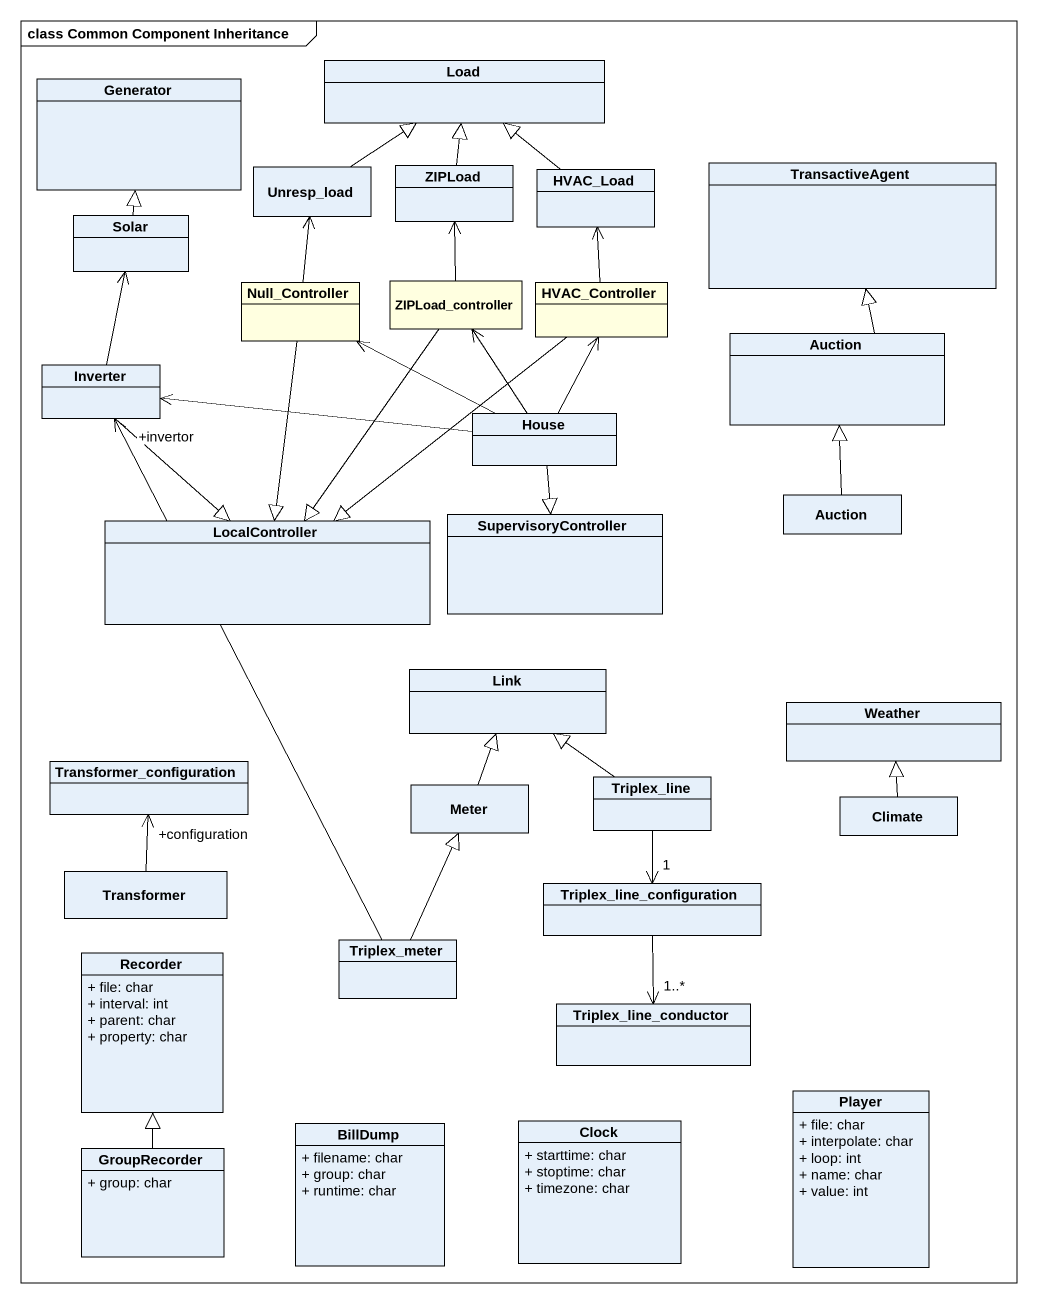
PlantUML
@startuml
mainframe class Common Component Inheritance
hide circle
hide empty members
skinparam classAttributeIconSize 0
class Load
class Generator
class Unresp_load
class ZIPLoad
class HVAC_Load
class TransactiveAgent
class Solar
class Null_Controller #FFFFE0
class ZIPLoad_controller #FFFFE0
class HVAC_Controller #FFFFE0
class Auction
class Inverter
class House
class LocalController
class SupervisoryController
class "Auction" as Auction_2
class Link
class Weather
class Transformer_configuration
class Meter
class Triplex_line
class Climate
class Transformer
class Triplex_line_configuration
class Triplex_meter
class Recorder {
  + file: char
  + interval: int
  + parent: char
  + property: char
}
class Triplex_line_conductor
class BillDump {
  + filename: char
  + group: char
  + runtime: char
}
class Clock {
  + starttime: char
  + stoptime: char
  + timezone: char
}
class Player {
  + file: char
  + interpolate: char
  + loop: int
  + name: char
  + value: int
}
class GroupRecorder {
  + group: char
}
Unresp_load -up-|> Load
ZIPLoad -up-|> Load
HVAC_Load -up-|> Load
Solar -up-|> Generator
Null_Controller -up-> Unresp_load
Null_Controller --|> LocalController
ZIPLoad_controller -up-> ZIPLoad
ZIPLoad_controller --|> LocalController
HVAC_Controller -up-> HVAC_Load
HVAC_Controller --|> LocalController
Auction -up-|> TransactiveAgent
Inverter -up-> Solar
Inverter --|> LocalController
House -left-> Null_Controller
House -up-> ZIPLoad_controller
House -up-> HVAC_Controller
House -left-> Inverter
House --|> SupervisoryController
Auction_2 -up-|> Auction
Meter -up-|> Link
Triplex_line -up-|> Link
Triplex_line --> "1" Triplex_line_configuration
Climate -up-|> Weather
Transformer -up-> "+configuration" Transformer_configuration
Triplex_line_configuration --> "1..*" Triplex_line_conductor
Triplex_meter -up-> "+invertor" Inverter
Triplex_meter -up-|> Meter
GroupRecorder -up-|> Recorder
@enduml
